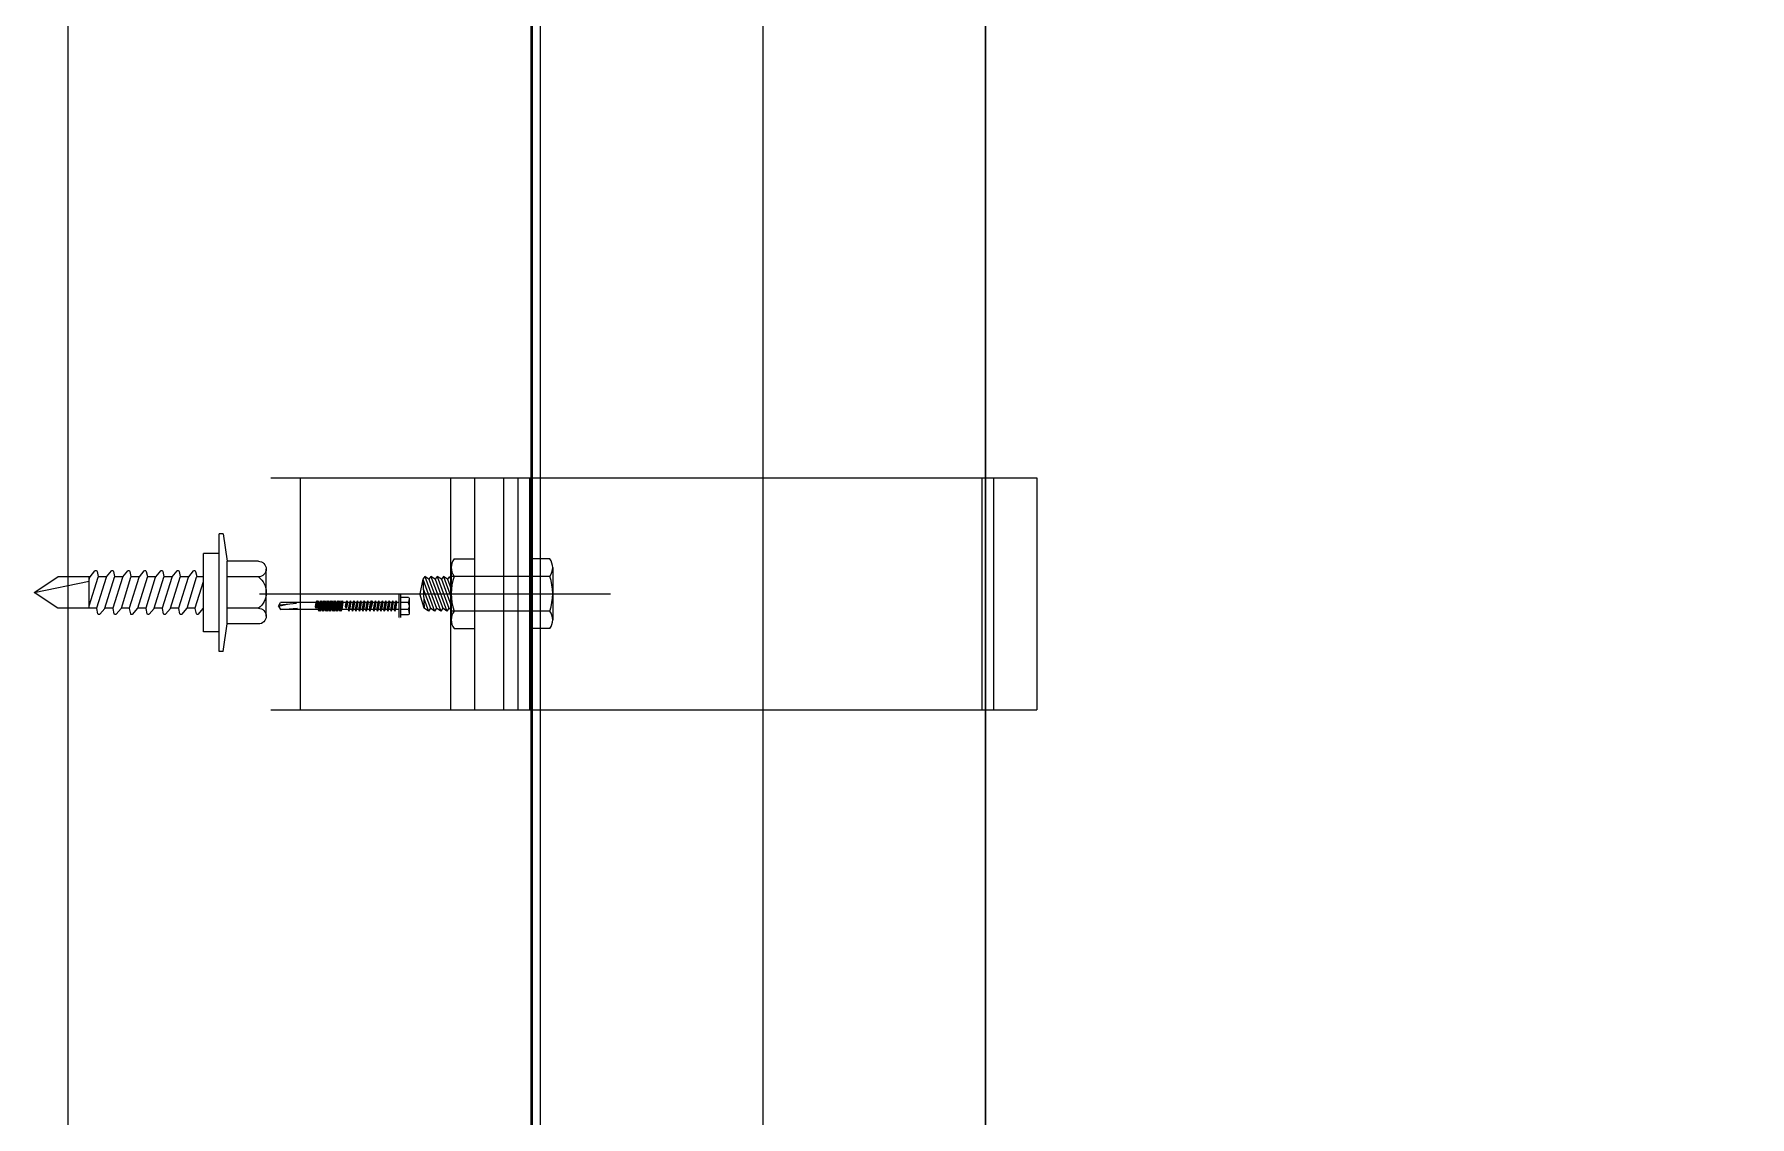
# Model space of a CAD drawing. Header units: metres. Extents: x 1610 to 5629, y 732 to 3974.
# Drawn here: x 1659.3572 to 1659.5641, y 909.5288 to 909.6594 of the extents above; entities that cross this region are included whole.
import ezdxf

# ---------------------------------------------------------------- set-up
doc = ezdxf.new("R2010")
doc.units = ezdxf.units.M
doc.header["$MEASUREMENT"] = 0
doc.layers.get('0').update_dxf_attribs({"lineweight": 0})
doc.styles.get("Standard").update_dxf_attribs({"font": 'verdana.ttf', "height": 0.23})
doc.styles.add('STYLE2', font='romant.shx', dxfattribs={"width": 0.8, "height": 4})
doc.dimstyles.get("Standard").update_dxf_attribs({"dimscale": 0, "dimtxt": 0.18, "dimasz": 0.18, "dimexe": 0.18, "dimexo": 0.0625, "dimgap": 0.09, "dimtad": 1, "dimtoh": 1, "dimzin": 0, "dimdsep": 46, "dimtxsty": 'Standard', "dimblk": 'OBLIQUE', "dimcen": 0.09, "dimse1": 1, "dimse2": 1, "dimadec": 0, "dimazin": 0, "dimtfac": 1, "dimtofl": 0, "dimtmove": 0, "dimatfit": 3, "dimldrblk": 'OBLIQUE', "dimfxl": 0, "dimtolj": 1, "dimtzin": 0, "dimarcsym": 0})

# ---------------------------------------------------------------- blocks, each defined once
blk = doc.blocks.new('SRW-20')
for p, q in [((-2.705422169499799, 4.734488796530059), (-2.705422169499799, 2.029066627059365)), ((-2.029066627117571, 5.410844338883178), (2.029066627117571, 5.410844338854075)), ((-1.352711084735344, 4.734488796530059), (-1.352711084735344, 2.029066627059365)), ((1.352711084677139, 4.734488796500953), (1.352711084677139, 2.029066627059365)), ((2.705422169383381, 4.734488796530059), (2.705422169441589, 2.029066627030259)), ((-5.07266656772117, 1.690888855897356), (-2.705422169499799, 2.029066627059365)), ((-5.07266656772117, 1.690888855897356), (-5.07266656772117, 1.352711084735344)), ((-2.705422169441589, 2.029066627059365), (2.705422169499799, 2.029066627059365)), ((5.07266656766296, 1.690888855868251), (2.705422169441589, 2.029066627030259)), ((5.07266656766296, 1.690888855868251), (5.07266656766296, 1.352711084706242)), ((-5.07266656772117, 1.352711084735344), (5.07266656766296, 1.352711084677139)), ((-3.381777711823815, 1.352711084706242), (-3.381777711823815, 0)), ((-3.381777711823815, 0), (3.381777711823815, 0)), ((3.381777711823815, 1.352711084677139), (3.381777711823815, 0)), ((-1.868816154747037, -0.4361120414687323), (-1.368265371740561, -0.0186322928057052)), ((-1.868816154747037, -1.85252799550653), (-1.368265371740561, -1.435048246843503)), ((-1.824975299445213, -0.6132498307561037), (-1.378628323058364, -0.7083456031105017)), ((-1.352711084793553, -2.91038e-11), (-1.352711084793553, -0.0079450140765402)), ((-1.352711084793553, -0.7104601264582016), (-1.352711084735344, -1.42436096811434)), ((-1.333367849205385, -1.416069386119489), (1.327403977658832, -0.5899166617600713)), ((-1.327403977658832, -0.7060096649511252), (0.9464257521030957, -2.91038e-11)), ((-1.32740397771704, -2.122425618988926), (1.333367849147176, -1.296272894658613)), ((1.352711084735344, -2.91038e-11), (1.352711084677139, -0.585466200282099)), ((1.352711084735344, -1.287981312634655), (1.352711084735344, -2.001882154319901)), ((1.368265371682352, -1.277294033963698), (1.868816154688829, -0.8598142852715682)), ((1.824975299387005, -0.6826764959841967), (1.378628323058364, -0.5875807236297989)), ((-1.868816154747037, -3.268943949544336), (-1.368265371740561, -2.851464200881308)), ((-1.824975299445213, -2.029665784793905), (-1.378628323058364, -2.124761557148302)), ((-1.352711084735344, -2.126876080495998), (-1.352711084735344, -2.840776922152143)), ((-1.333367849205385, -2.83248534015729), (1.327403977658832, -2.006332615797874)), ((-1.32740397771704, -3.538841573026726), (1.333367849147176, -2.712688848696414)), ((1.352711084735344, -2.70439726670156), (1.352711084677139, -3.418298108357701)), ((1.368265371682352, -2.693709988001498), (1.868816154688829, -2.27623023930937)), ((1.824975299387005, -2.099092450021998), (1.378628323058364, -2.0039966776676)), ((-1.868816154747037, -4.68535990361124), (-1.368265371740561, -4.267880154919112)), ((-1.824975299445213, -3.446081738831707), (-1.378628323058364, -3.541177511186106)), ((-1.352711084735344, -3.543292034533807), (-1.352711084735344, -4.25719287621905)), ((-1.333367849205385, -4.248901294195093), (1.327403977658832, -3.422748569864778)), ((-1.327403977658832, -4.955257527064532), (1.333367849147176, -4.129104802734219)), ((1.352711084677139, -4.120813220739364), (1.352711084677139, -4.834714062424609)), ((1.368265371682352, -4.110125942039302), (1.868816154688829, -3.692646193347171)), ((1.824975299387005, -3.515508404088901), (1.378628323058364, -3.420412631705402)), ((-1.868816154747037, -6.101775857649045), (-1.368265371740561, -5.684296108956912)), ((-1.824975299445213, -4.862497692898613), (-1.378628323058364, -4.957593465223908)), ((-1.352711084735344, -4.959707988571608), (-1.352711084735344, -5.673608830256853)), ((-1.333367849205385, -5.665317248232896), (1.327403977600625, -4.839164523902582)), ((-1.32740397771704, -6.371673481102334), (1.333367849147176, -5.545520756772019)), ((1.352711084677139, -5.537229174777166), (1.352711084677139, -6.251130016462411)), ((1.368265371682352, -5.526541896077106), (1.86881615463062, -5.109062147384972)), ((1.824975299387005, -4.931924358126707), (1.378628323058364, -4.836828585743205)), ((-1.868816154747037, -7.518191811715951), (-1.368265371740561, -7.100712063023821)), ((-1.824975299387005, -6.278913646936416), (-1.378628323116573, -6.37400941926171)), ((-1.352711084735344, -6.376123942609406), (-1.352711084735344, -7.090024784323759)), ((-1.333367849205385, -7.081733202328903), (1.327403977600625, -6.255580477969486)), ((-1.32740397771704, -7.788089435169238), (1.333367849147176, -6.961936710838926)), ((1.352711084677139, -6.953645128844073), (1.352711084677139, -7.667545970529318)), ((1.368265371682352, -6.942957850144012), (1.868816154688829, -6.525478101451881)), ((1.824975299328798, -6.34834031216451), (1.378628323000155, -6.253244539810112)), ((-1.868816154747037, -8.934607765753752), (-1.368265371740561, -8.517128017061623)), ((-1.824975299445213, -7.695329600974218), (-1.378628323116573, -7.790425373328617)), ((-1.352711084735344, -7.792539896676315), (-1.352711084735344, -8.506440738361562)), ((-1.333367849205385, -8.498149156366708), (1.327403977658832, -7.671996432036394)), ((-1.32740397771704, -9.204505389236147), (1.333367849147176, -8.378352664905831)), ((1.352711084677139, -8.370061082881875), (1.352711084677139, -9.083961924567118)), ((1.368265371682352, -8.359373804181812), (1.86881615463062, -7.941894055489684)), ((1.824975299328798, -7.764756266231414), (1.378628323058364, -7.669660493877018)), ((-1.824975299445213, -9.11174555501202), (-1.378628323116573, -9.206841327395523)), ((-1.352711084735344, -9.20895585071412), (-1.352711084735344, -9.854666864703177)), ((-1.352711084735344, -9.854666864703177), (1.352711084677139, -9.854666864674073)), ((-1.352711084735344, -9.854666864703177), (-1.352711084793553, -12.56008903411566)), ((-1.140454892622073, -9.854666864703177), (1.327403977600625, -9.088412386074193)), ((-2.91038e-11, -14.58915566120413), (0.9725863542698788, -9.854666864644967)), ((1.14045489244745, -9.854666864674073), (1.333367849147176, -9.794768618943637)), ((1.352711084677139, -9.78647703694878), (1.352711084677139, -9.854666864674073)), ((1.352711084677139, -9.854666864674073), (1.352711084677139, -12.56008903411566)), ((1.368265371624147, -9.77578975824872), (1.868816154688829, -9.358310009556588)), ((1.824975299328798, -9.18117222029832), (1.378628323058364, -9.08607644791482)), ((-1.352711084793553, -12.56008903411566), (-2.91038e-11, -14.58915566120413)), ((-2.91038e-11, -14.58915566120413), (1.352711084677139, -12.56008903411566))]:
    blk.add_line(p, q)
for centre, radius, start, end in [((-2.029066627117571, 4.734488796530059), 0.6763555423608923, 0, 180), ((-8.73115e-11, 3.719955483131343), 1.690888855772311, 36.86989764117497, 143.1301023564905), ((2.029066627117571, 4.734488796530059), 0.6763555423608923, 0, 180), ((-1.303284010122297, -0.0965437879785895), 0.1014533313541339, 107.2492362302467, 129.829483170481), ((-1.803834793128769, -0.5140235366707202), 0.1014533313541339, 129.829483170481, 257.9727626916973), ((-1.357487816741922, -0.6091193090251183), 0.1014533313541339, 257.9727626882618, 287.2492362302467), ((-1.303284010122297, -1.51295974201639), 0.1014533313541339, 107.2492362302467, 129.829483170481), ((1.357487816741922, -0.6868070176860785), 0.1014533313541339, 77.97276268826182, 107.2492362302467), ((1.303284010122297, -1.199382538732606), 0.1014533313541339, 287.2492362302467, 309.8294831710151), ((1.303284010064089, -1.199382538761708), 0.1014533313541339, 287.2492362302467, 309.8294831710151), ((1.803834793070564, -0.7819027900695801), 0.1014533313541339, 309.8294831704811, 77.97276268826182), ((-1.803834793128769, -1.93043949070852), 0.1014533313541339, 129.829483170481, 257.9727626916973), ((-1.357487816741922, -2.025535263062919), 0.1014533313541339, 257.9727626882618, 287.2492362302467), ((-1.303284010122297, -2.929375696054194), 0.1014533313541339, 107.2492362302467, 129.829483170481), ((1.357487816741922, -2.103222971723879), 0.1014533313541339, 77.97276268826182, 107.2492362302467), ((1.303284010064089, -2.615798492799513), 0.1014533313541339, 287.2492362302467, 309.8294831710151), ((1.303284010122297, -2.615798492770409), 0.1014533313541339, 287.2492362302467, 309.8294831710151), ((1.803834793070564, -2.198318744107377), 0.1014533313541339, 309.8294831704811, 77.97276268826182), ((-1.803834793128769, -3.346855444746323), 0.1014533313541339, 129.829483170481, 257.9727626916973), ((-1.357487816741922, -3.441951217129826), 0.1014533313541339, 257.9727626882618, 287.2492362302467), ((-1.303284010122297, -4.345791650091996), 0.1014533313541339, 107.2492362302467, 129.829483170481), ((1.357487816741922, -3.519638925761681), 0.1014533313541339, 77.97276268826182, 107.2492362302467), ((1.357487816741922, -3.519638925761681), 0.1014533313541339, 77.97276268826182, 107.2492362302467), ((1.303284010122297, -4.032214446808212), 0.1014533313541339, 287.2492362302467, 309.8294831710151), ((1.803834793070564, -3.614734698145185), 0.1014533313541339, 309.8294831704811, 77.97276268826182), ((-1.803834793128769, -4.76327139881323), 0.1014533313541339, 129.829483170481, 257.9727626916973), ((-1.357487816741922, -4.858367171167627), 0.1014533313541339, 257.9727626882618, 287.2492362302467), ((-1.303284010122297, -5.762207604129799), 0.1014533313541339, 107.2492362302467, 129.829483170481), ((1.357487816741922, -4.936054879828589), 0.1014533313541339, 77.97276268826182, 107.2492362302467), ((1.303284010064089, -5.448630400846012), 0.1014533313541339, 287.2492362302467, 309.8294831710151), ((1.803834793070564, -5.031150652153883), 0.1014533313541339, 309.8294831704811, 77.97276268989278), ((-1.803834793070564, -6.179687352821928), 0.1014533313541339, 129.829483170481, 257.9727626916973), ((-1.35748781680013, -6.274783125176327), 0.1014533313541339, 257.9727626898928, 287.2492362302467), ((-1.303284010122297, -7.178623558225808), 0.1014533313541339, 107.2492362302467, 129.829483170481), ((1.357487816683714, -6.352470833866391), 0.1014533313541339, 77.97276268826182, 107.2492362302467), ((1.303284010122297, -6.865046354912919), 0.1014533313541339, 287.2492362302467, 309.8294831704811), ((1.803834793012356, -6.447566606249893), 0.1014533313541339, 309.8294831704811, 77.97276269006647), ((-1.803834793128769, -7.596103306888836), 0.1014533313541339, 129.829483170481, 257.9727626916973), ((-1.35748781680013, -7.691199079272338), 0.1014533313541339, 257.9727626898928, 287.2492362302467), ((-1.303284010122297, -8.595039512263611), 0.1014533313541339, 107.2492362302467, 129.829483170481), ((1.357487816741922, -7.768886787933292), 0.1014533313541339, 77.97276268826182, 107.2492362302467), ((1.303284010064089, -8.281462308950722), 0.1014533313541339, 287.2492362302467, 309.8294831710151), ((1.803834793012356, -7.863982560316797), 0.1014533313541339, 309.8294831704811, 77.97276269006647), ((-1.803834793128769, -9.012519260926636), 0.1014533313541339, 129.829483170481, 257.9727626882618), ((-1.35748781680013, -9.10761503331014), 0.1014533313541339, 257.9727626882618, 287.2492362302467), ((1.357487816683714, -9.1853027419711), 0.1014533313541339, 77.97276268826182, 107.2492362302467), ((1.303284010064089, -9.697878263017627), 0.1014533313541339, 287.2492362302467, 309.8294831704811), ((1.803834793012356, -9.2803985143546), 0.1014533313541339, 309.8294831704811, 77.97276268989278)]:
    blk.add_arc(centre, radius, start, end)
blk = doc.blocks.new('_Oblique')
at = {"color": 0, "linetype": 'ByBlock', "lineweight": -2}
blk.add_line((-0.5, -0.5), (0.5, 0.5), dxfattribs=at)

msp = doc.modelspace()

# ---------------------------------------------------------------- linework, layer by layer
at = {"color": 7}
for p, q in [((1659.361288410794, 907.4443858497287, -23.91686604215113), (1659.361265958052, 909.8355492259697, -55.54783483703315)), ((1659.471890161087, 906.5150884610936), (1659.471890161087, 909.8196899604968)), ((1659.417060267747, 909.7070736852693, 13.7092257086856), (1659.417060267975, 907.4443858497287, 0.0016978310132174)), ((1659.417257424766, 907.4443858497287, -22.50555447420834), (1659.417243705364, 909.7070736852693, -50.78495579762772)), ((1659.418179245338, 909.7070736852693, 13.70644830652966), (1659.418179245567, 907.4443858497287, -1.77965931414e-05)), ((1659.445034703197, 909.7070736852693, 13.70647205992102), (1659.445034703197, 907.4443858497287, -8.8983494777e-06)), ((1659.47189016086, 909.7070736852693, 13.70649581359481), (1659.471890161087, 907.4443858497287)), ((1659.385704883859, 909.605898338502), (1659.47809132539, 909.605898338502, 2.159289270440468)), ((1659.389251134983, 909.605898338502), (1659.389251134983, 909.5779239041929)), ((1659.407394254542, 909.5779239041929), (1659.407394254542, 909.605898338502)), ((1659.410253320125, 909.605898338502, 2.159289270440468), (1659.410253320125, 909.5779239041929, 2.159289270440468)), ((1659.413750124314, 909.605898338502, 2.159289270440468), (1659.413750124314, 909.5779239041929, 2.159289270440468)), ((1659.415498526931, 909.605898338502, 2.159289270440468), (1659.415498526931, 909.5779239041929, 2.159289270440468)), ((1659.416897248399, 909.605898338502, 2.159289270440468), (1659.416897248399, 909.5779239041929, 2.159289270440468)), ((1659.471447398676, 909.605898338502, 2.159289270440468), (1659.471447398676, 909.5779239041929, 2.159289270440468)), ((1659.472846120148, 909.605898338502, 2.159289270440468), (1659.472846120148, 909.5779239041929, 2.159289270440468)), ((1659.47809132539, 909.605898338502, 2.159289270440468), (1659.47809132539, 909.5779239041929, 2.159289270440468)), ((1659.407455876669, 909.5950582458224, 2.159289270440468), (1659.407455876669, 909.5887639979139, 2.159289270440468)), ((1659.407805558337, 909.5961072871847, 2.159289270440468), (1659.410253320125, 909.5961072871847, 2.159289270440468)), ((1659.419345011751, 909.5961072871847, 2.159289270440468), (1659.416897248399, 909.5961072871847, 2.159289270440468)), ((1659.419694691857, 909.5950582458224, 2.159289270440468), (1659.419694691857, 909.5887639979139, 2.159289270440468)), ((1659.404025679104, 909.5936595230517, 2.159289270440468), (1659.403663767532, 909.5919111217377, 2.159289270440468)), ((1659.404269140741, 909.5940092044614, 2.159289270440468), (1659.404025679104, 909.5936595230517, 2.159289270440468)), ((1659.404025679104, 909.5936595230517, 2.159289270440468), (1659.404201023026, 909.5901627196428, 2.159289270440468)), ((1659.404025679104, 909.5936595230517, 2.159289270440468), (1659.4054489672, 909.589813039276, 2.159289270440468)), ((1659.404269140741, 909.5940092044614, 2.159289270440468), (1659.405692428836, 909.5901627196428, 2.159289270440468)), ((1659.404771382791, 909.5936595230517, 2.159289270440468), (1659.404269140741, 909.5940092044614, 2.159289270440468)), ((1659.405014842864, 909.5940092044614, 2.159289270440468), (1659.404771382791, 909.5936595230517, 2.159289270440468)), ((1659.404771382791, 909.5936595230517, 2.159289270440468), (1659.406194669322, 909.589813039276, 2.159289270440468)), ((1659.405014842864, 909.5940092044614, 2.159289270440468), (1659.406438130959, 909.5901627196428, 2.159289270440468)), ((1659.405517084914, 909.5936595230517, 2.159289270440468), (1659.405014842864, 909.5940092044614, 2.159289270440468)), ((1659.405760545507, 909.5940092044614, 2.159289270440468), (1659.405517084914, 909.5936595230517, 2.159289270440468)), ((1659.405517084914, 909.5936595230517, 2.159289270440468), (1659.406940373008, 909.589813039276, 2.159289270440468)), ((1659.405760545507, 909.5940092044614, 2.159289270440468), (1659.407183833081, 909.5901627196428, 2.159289270440468)), ((1659.406262787036, 909.5936595230517, 2.159289270440468), (1659.405760545507, 909.5940092044614, 2.159289270440468)), ((1659.406506248673, 909.5940092044614, 2.159289270440468), (1659.406262787036, 909.5936595230517, 2.159289270440468)), ((1659.406262787036, 909.5936595230517, 2.159289270440468), (1659.407455876669, 909.5904351561104, 2.159289270440468)), ((1659.407008490722, 909.5936595230517, 2.159289270440468), (1659.406506248673, 909.5940092044614, 2.159289270440468)), ((1659.406506248673, 909.5940092044614, 2.159289270440468), (1659.407455876669, 909.5914427994223, 2.159289270440468)), ((1659.407251951838, 909.5940092044614, 2.159289270440468), (1659.407008490722, 909.5936595230517, 2.159289270440468)), ((1659.407008490722, 909.5936595230517, 2.159289270440468), (1659.407455876669, 909.592450444036, 2.159289270440468)), ((1659.407251951838, 909.5940092044614, 2.159289270440468), (1659.407455876669, 909.5934580878688, 2.159289270440468)), ((1659.419345011751, 909.5940092044614, 2.159289270440468), (1659.407455876669, 909.5940092044614, 2.159289270440468)), ((1659.384312343259, 909.5919111217377, 2.159289270440468), (1659.426663943081, 909.5919111217377, 2.159289270440468)), ((1659.386638197327, 909.5904162229747), (1659.386879623684, 909.5908343847588)), ((1659.386638197327, 909.5904162229747), (1659.38771112324, 909.5906610169724)), ((1659.386731572597, 909.5905746646077), (1659.388782504718, 909.5907540981044)), ((1659.390757538071, 909.5908343847588), (1659.386879623684, 909.5908343847588)), ((1659.391173796666, 909.5908343847588), (1659.390757538071, 909.5908343847588)), ((1659.391327953587, 909.5908343847588), (1659.390911696554, 909.5908343847588)), ((1659.391173796666, 909.5908343847588), (1659.390929304362, 909.5908343847588)), ((1659.391327953587, 909.5908343847588), (1659.391083461284, 909.5908343847588)), ((1659.391089799512, 909.5903756945801), (1659.391173796666, 909.5908343847588)), ((1659.391139756046, 909.5901665476429), (1659.391297508312, 909.5910435314363)), ((1659.391173796666, 909.5908343847588), (1659.391297508312, 909.5910435314363)), ((1659.391243957475, 909.5903756945801), (1659.391327953587, 909.5908343847588)), ((1659.391263469254, 909.5903756945801), (1659.391347465366, 909.5908343847588)), ((1659.391293912967, 909.5901665476429), (1659.391451666794, 909.5910435314363)), ((1659.391347465366, 909.5908343847588), (1659.391297508312, 909.5910435314363)), ((1659.391327953587, 909.5908343847588), (1659.391451666794, 909.5910435314363)), ((1659.391591957148, 909.5908343847588), (1659.391347465366, 909.5908343847588)), ((1659.391417627218, 909.5903756945801), (1659.39150162333, 909.5908343847588)), ((1659.391444491737, 909.5899980611888), (1659.391591957148, 909.5908343847588)), ((1659.39150162333, 909.5908343847588), (1659.391451666794, 909.5910435314363)), ((1659.39149444723, 909.5897889129487), (1659.391715670356, 909.5910435314363)), ((1659.391746115111, 909.5908343847588), (1659.39150162333, 909.5908343847588)), ((1659.391591957148, 909.5908343847588), (1659.391715670356, 909.5910435314363)), ((1659.391598648658, 909.5899980611888), (1659.391746115111, 909.5908343847588)), ((1659.391618160437, 909.5899980611888), (1659.391765626891, 909.5908343847588)), ((1659.391648605714, 909.5897889129487), (1659.391869828319, 909.5910435314363)), ((1659.391765626891, 909.5908343847588), (1659.391715670356, 909.5910435314363)), ((1659.391746115111, 909.5908343847588), (1659.391869828319, 909.5910435314363)), ((1659.392010119193, 909.5908343847588), (1659.391765626891, 909.5908343847588)), ((1659.391772318399, 909.5899980611888), (1659.391919784333, 909.5908343847588)), ((1659.391862653783, 909.5899980611888), (1659.392010119193, 909.5908343847588)), ((1659.391919784333, 909.5908343847588), (1659.391869828319, 909.5910435314363)), ((1659.391912608753, 909.5897889129487), (1659.392133832402, 909.5910435314363)), ((1659.392164276114, 909.5908343847588), (1659.391919784333, 909.5908343847588)), ((1659.392010119193, 909.5908343847588), (1659.392133832402, 909.5910435314363)), ((1659.392016810703, 909.5899980611888), (1659.392164276114, 909.5908343847588)), ((1659.392036321962, 909.5899980611888), (1659.392183788937, 909.5908343847588)), ((1659.392066766196, 909.5897889129487), (1659.392287990365, 909.5910435314363)), ((1659.392183788937, 909.5908343847588), (1659.392133832402, 909.5910435314363)), ((1659.392164276114, 909.5908343847588), (1659.392287990365, 909.5910435314363)), ((1659.392428281239, 909.5908343847588), (1659.392183788937, 909.5908343847588)), ((1659.392190480445, 909.5899980611888), (1659.392337946898, 909.5908343847588)), ((1659.392280814264, 909.5899980611888), (1659.392428281239, 909.5908343847588)), ((1659.392337946898, 909.5908343847588), (1659.392287990365, 909.5910435314363)), ((1659.392330770799, 909.5897889129487), (1659.392551992885, 909.5910435314363)), ((1659.392582438159, 909.5908343847588), (1659.392337946898, 909.5908343847588)), ((1659.392428281239, 909.5908343847588), (1659.392551992885, 909.5910435314363)), ((1659.392434972227, 909.5899980611888), (1659.392582438159, 909.5908343847588)), ((1659.392454484009, 909.5899980611888), (1659.392601950981, 909.5908343847588)), ((1659.392484928239, 909.5897889129487), (1659.392706151889, 909.5910435314363)), ((1659.392601950981, 909.5908343847588), (1659.392551992885, 909.5910435314363)), ((1659.392582438159, 909.5908343847588), (1659.392706151889, 909.5910435314363)), ((1659.392846442763, 909.5908343847588), (1659.392601950981, 909.5908343847588)), ((1659.392608640927, 909.5899980611888), (1659.392756107901, 909.5908343847588)), ((1659.392698975789, 909.5899980611888), (1659.392846442763, 909.5908343847588)), ((1659.392756107901, 909.5908343847588), (1659.392706151889, 909.5910435314363)), ((1659.392748931801, 909.5897889129487), (1659.392970154408, 909.5910435314363)), ((1659.393000599684, 909.5908343847588), (1659.392756107901, 909.5908343847588)), ((1659.392846442763, 909.5908343847588), (1659.392970154408, 909.5910435314363)), ((1659.392853134274, 909.5899980611888), (1659.393000599684, 909.5908343847588)), ((1659.392872645011, 909.5899980611888), (1659.393020111463, 909.5908343847588)), ((1659.392903090286, 909.5897889129487), (1659.393124312891, 909.5910435314363)), ((1659.393020111463, 909.5908343847588), (1659.392970154408, 909.5910435314363)), ((1659.393000599684, 909.5908343847588), (1659.393124312891, 909.5910435314363)), ((1659.393264603767, 909.5908343847588), (1659.393020111463, 909.5908343847588)), ((1659.393026802972, 909.5899980611888), (1659.393174269425, 909.5908343847588)), ((1659.393117136792, 909.5899980611888), (1659.393264603767, 909.5908343847588)), ((1659.393174269425, 909.5908343847588), (1659.393124312891, 909.5910435314363)), ((1659.393167093325, 909.5897889129487), (1659.393388316454, 909.5910435314363)), ((1659.393418761729, 909.5908343847588), (1659.393174269425, 909.5908343847588)), ((1659.393264603767, 909.5908343847588), (1659.393388316454, 909.5910435314363)), ((1659.393271295277, 909.5899980611888), (1659.393418761729, 909.5908343847588)), ((1659.393290806535, 909.5899980611888), (1659.393438272987, 909.5908343847588)), ((1659.39332125181, 909.5897889129487), (1659.393542474938, 909.5910435314363)), ((1659.393438272987, 909.5908343847588), (1659.393388316454, 909.5910435314363)), ((1659.393418761729, 909.5908343847588), (1659.393542474938, 909.5910435314363)), ((1659.39368276529, 909.5908343847588), (1659.393438272987, 909.5908343847588)), ((1659.393444964497, 909.5899980611888), (1659.393592430429, 909.5908343847588)), ((1659.393535298837, 909.5899980611888), (1659.39368276529, 909.5908343847588)), ((1659.393592430429, 909.5908343847588), (1659.393542474938, 909.5910435314363)), ((1659.393585255371, 909.5897889129487), (1659.393806478499, 909.5910435314363)), ((1659.393836923774, 909.5908343847588), (1659.393592430429, 909.5908343847588)), ((1659.39368276529, 909.5908343847588), (1659.393806478499, 909.5910435314363)), ((1659.393689456802, 909.5899980611888), (1659.393836923774, 909.5908343847588)), ((1659.39370896858, 909.5899980611888), (1659.393856433991, 909.5908343847588)), ((1659.393739412291, 909.5897889129487), (1659.393960636462, 909.5910435314363)), ((1659.393856433991, 909.5908343847588), (1659.393806478499, 909.5910435314363)), ((1659.393836923774, 909.5908343847588), (1659.393960636462, 909.5910435314363)), ((1659.394100927334, 909.5908343847588), (1659.393856433991, 909.5908343847588)), ((1659.393863126543, 909.5899980611888), (1659.394010593517, 909.5908343847588)), ((1659.393953460361, 909.5899980611888), (1659.394100927334, 909.5908343847588)), ((1659.394010593517, 909.5908343847588), (1659.393960636462, 909.5910435314363)), ((1659.394003416375, 909.5897889129487), (1659.394224640022, 909.5910435314363)), ((1659.394255084256, 909.5908343847588), (1659.394010593517, 909.5908343847588)), ((1659.394100927334, 909.5908343847588), (1659.394224640022, 909.5910435314363)), ((1659.394107618845, 909.5899980611888), (1659.394255084256, 909.5908343847588)), ((1659.394127130105, 909.5899980611888), (1659.394274596035, 909.5908343847588)), ((1659.394157574337, 909.5897889129487), (1659.394378798507, 909.5910435314363)), ((1659.394274596035, 909.5908343847588), (1659.394224640022, 909.5910435314363)), ((1659.394255084256, 909.5908343847588), (1659.394378798507, 909.5910435314363)), ((1659.40115800658, 909.5908343813718), (1659.394274596035, 909.5908343847588)), ((1659.394281287546, 909.5899980611888), (1659.394428753998, 909.5908343847588)), ((1659.394428753998, 909.5908343847588), (1659.394378798507, 909.5910435314363)), ((1659.394799708645, 909.5908343847588), (1659.39438345109, 909.5908343847588)), ((1659.394799708645, 909.5908343847588), (1659.394555216342, 909.5908343847588)), ((1659.394715712534, 909.5903756945801), (1659.394799708645, 909.5908343847588)), ((1659.394765668027, 909.5901665476429), (1659.394923421333, 909.5910435314363)), ((1659.394799708645, 909.5908343847588), (1659.394923421333, 909.5910435314363)), ((1659.394889381235, 909.5903756945801), (1659.394973378387, 909.5908343847588)), ((1659.394973378387, 909.5908343847588), (1659.394923421333, 909.5910435314363)), ((1659.395217870169, 909.5908343847588), (1659.394973378387, 909.5908343847588)), ((1659.395070403716, 909.5899980611888), (1659.395217870169, 909.5908343847588)), ((1659.395120359209, 909.5897889129487), (1659.395341582335, 909.5910435314363)), ((1659.395217870169, 909.5908343847588), (1659.395341582335, 909.5910435314363)), ((1659.395244072417, 909.5899980611888), (1659.395391540433, 909.5908343847588)), ((1659.395391540433, 909.5908343847588), (1659.395341582335, 909.5910435314363)), ((1659.395636031173, 909.5908343847588), (1659.395391540433, 909.5908343847588)), ((1659.395488565762, 909.5899980611888), (1659.395636031173, 909.5908343847588)), ((1659.395538521255, 909.5897889129487), (1659.395759744381, 909.5910435314363)), ((1659.395636031173, 909.5908343847588), (1659.395759744381, 909.5910435314363)), ((1659.395662233941, 909.5899980611888), (1659.395809700916, 909.5908343847588)), ((1659.395809700916, 909.5908343847588), (1659.395759744381, 909.5910435314363)), ((1659.396054193219, 909.5908343847588), (1659.395809700916, 909.5908343847588)), ((1659.395906727287, 909.5899980611888), (1659.396054193219, 909.5908343847588)), ((1659.395956682778, 909.5897889129487), (1659.396177905907, 909.5910435314363)), ((1659.396054193219, 909.5908343847588), (1659.396177905907, 909.5910435314363)), ((1659.396080395987, 909.5899980611888), (1659.396227862962, 909.5908343847588)), ((1659.396227862962, 909.5908343847588), (1659.396177905907, 909.5910435314363)), ((1659.396472354744, 909.5908343847588), (1659.396227862962, 909.5908343847588)), ((1659.396324887768, 909.5899980611888), (1659.396472354744, 909.5908343847588)), ((1659.396374844823, 909.5897889129487), (1659.396596067951, 909.5910435314363)), ((1659.396472354744, 909.5908343847588), (1659.396596067951, 909.5910435314363)), ((1659.396498558032, 909.5899980611888), (1659.396646023443, 909.5908343847588)), ((1659.396646023443, 909.5908343847588), (1659.396596067951, 909.5910435314363)), ((1659.396890516787, 909.5908343847588), (1659.396646023443, 909.5908343847588)), ((1659.396743049812, 909.5899980611888), (1659.396890516787, 909.5908343847588)), ((1659.396793005306, 909.5897889129487), (1659.397014228433, 909.5910435314363)), ((1659.396890516787, 909.5908343847588), (1659.397014228433, 909.5910435314363)), ((1659.396916719555, 909.5899980611888), (1659.397064184967, 909.5908343847588)), ((1659.397064184967, 909.5908343847588), (1659.397014228433, 909.5910435314363)), ((1659.397308677792, 909.5908343847588), (1659.397064184967, 909.5908343847588)), ((1659.397161210816, 909.5899980611888), (1659.397308677792, 909.5908343847588)), ((1659.397211167351, 909.5897889129487), (1659.39743239048, 909.5910435314363)), ((1659.397308677792, 909.5908343847588), (1659.39743239048, 909.5910435314363)), ((1659.397334880559, 909.5899980611888), (1659.397482347013, 909.5908343847588)), ((1659.397808379129, 909.5908343847588), (1659.397392122096, 909.5908343847588)), ((1659.397482347013, 909.5908343847588), (1659.39743239048, 909.5910435314363)), ((1659.397726839315, 909.5908343847588), (1659.397482347013, 909.5908343847588)), ((1659.397808379129, 909.5908343847588), (1659.397563886826, 909.5908343847588)), ((1659.397579372341, 909.5899980611888), (1659.397726839315, 909.5908343847588)), ((1659.397629329395, 909.5897889129487), (1659.397850552003, 909.5910435314363)), ((1659.397724383017, 909.5903756945801), (1659.397808379129, 909.5908343847588)), ((1659.397726839315, 909.5908343847588), (1659.397850552003, 909.5910435314363)), ((1659.397753042085, 909.5899980611888), (1659.397900509057, 909.5908343847588)), ((1659.39777433851, 909.5901665476429), (1659.397932091816, 909.5910435314363)), ((1659.397808379129, 909.5908343847588), (1659.397932091816, 909.5910435314363)), ((1659.397900509057, 909.5908343847588), (1659.397850552003, 909.5910435314363)), ((1659.397898051719, 909.5903756945801), (1659.397982048872, 909.5908343847588)), ((1659.397982048872, 909.5908343847588), (1659.397932091816, 909.5910435314363)), ((1659.398226541177, 909.5908343847588), (1659.397982048872, 909.5908343847588)), ((1659.398079074201, 909.5899980611888), (1659.398226541177, 909.5908343847588)), ((1659.398129030735, 909.5897889129487), (1659.398350253861, 909.5910435314363)), ((1659.398226541177, 909.5908343847588), (1659.398350253861, 909.5910435314363)), ((1659.398252742901, 909.5899980611888), (1659.398400209354, 909.5908343847588)), ((1659.398400209354, 909.5908343847588), (1659.398350253861, 909.5910435314363)), ((1659.398644701658, 909.5908343847588), (1659.398400209354, 909.5908343847588)), ((1659.398497236245, 909.5899980611888), (1659.398644701658, 909.5908343847588)), ((1659.39854719278, 909.5897889129487), (1659.398768415907, 909.5910435314363)), ((1659.398644701658, 909.5908343847588), (1659.398768415907, 909.5910435314363)), ((1659.398670904948, 909.5899980611888), (1659.398818371399, 909.5908343847588)), ((1659.398818371399, 909.5908343847588), (1659.398768415907, 909.5910435314363)), ((1659.399062863701, 909.5908343847588), (1659.398818371399, 909.5908343847588)), ((1659.39891539777, 909.5899980611888), (1659.399062863701, 909.5908343847588)), ((1659.398965353785, 909.5897889129487), (1659.39918657743, 909.5910435314363)), ((1659.399062863701, 909.5908343847588), (1659.39918657743, 909.5910435314363)), ((1659.399089066992, 909.5899980611888), (1659.399236533444, 909.5908343847588)), ((1659.399236533444, 909.5908343847588), (1659.39918657743, 909.5910435314363)), ((1659.399481025226, 909.5908343847588), (1659.399236533444, 909.5908343847588)), ((1659.399333558773, 909.5899980611888), (1659.399481025226, 909.5908343847588)), ((1659.399383515307, 909.5897889129487), (1659.399604738435, 909.5910435314363)), ((1659.399481025226, 909.5908343847588), (1659.399604738435, 909.5910435314363)), ((1659.399507228515, 909.5899980611888), (1659.39965469497, 909.5908343847588)), ((1659.39965469497, 909.5908343847588), (1659.399604738435, 909.5910435314363)), ((1659.399899187271, 909.5908343847588), (1659.39965469497, 909.5908343847588)), ((1659.399751720818, 909.5899980611888), (1659.399899187271, 909.5908343847588)), ((1659.399801677353, 909.5897889129487), (1659.40002290048, 909.5910435314363)), ((1659.399899187271, 909.5908343847588), (1659.40002290048, 909.5910435314363)), ((1659.399925389518, 909.5899980611888), (1659.400072855973, 909.5908343847588)), ((1659.400072855973, 909.5908343847588), (1659.40002290048, 909.5910435314363)), ((1659.400317347755, 909.5908343847588), (1659.400072855973, 909.5908343847588)), ((1659.400169882344, 909.5899980611888), (1659.400317347755, 909.5908343847588)), ((1659.400219838356, 909.5897889129487), (1659.400441060964, 909.5910435314363)), ((1659.400317347755, 909.5908343847588), (1659.400441060964, 909.5910435314363)), ((1659.400343551042, 909.5899980611888), (1659.400491018018, 909.5908343847588)), ((1659.400491018018, 909.5908343847588), (1659.400441060964, 909.5910435314363)), ((1659.400735509799, 909.5908343847588), (1659.400491018018, 909.5908343847588)), ((1659.400588043346, 909.5899980611888), (1659.400735509799, 909.5908343847588)), ((1659.400637999879, 909.5897889129487), (1659.400859223008, 909.5910435314363)), ((1659.400735509799, 909.5908343847588), (1659.400859223008, 909.5910435314363)), ((1659.400761713088, 909.5899980611888), (1659.400909178498, 909.5908343847588)), ((1659.400909178498, 909.5908343847588), (1659.400859223008, 909.5910435314363)), ((1659.40115800658, 909.5890526783064), (1659.40115800658, 909.591779760606)), ((1659.401266727721, 909.591880119445), (1659.401258365679, 909.591880119445)), ((1659.401367087342, 909.5890526783064), (1659.401367087342, 909.591779760606)), ((1659.40227460499, 909.5908340465887), (1659.401367087342, 909.5908340465887)), ((1659.402312132053, 909.5914616241797), (1659.401433993581, 909.5914616241797)), ((1659.402412491151, 909.5911438212325), (1659.402412491151, 909.5913612640384)), ((1659.402412491151, 909.5896886189834), (1659.402412491151, 909.5911438212325)), ((1659.402412491151, 909.589905317708), (1659.402412491151, 909.590927121206)), ((1659.404201023026, 909.5901627196428, 2.159289270440468), (1659.403663767532, 909.5919111217377, 2.159289270440468)), ((1659.404084127947, 909.5924939219137, 2.159289270440468), (1659.40494672515, 909.5901627196428, 2.159289270440468)), ((1659.404142575748, 909.5913283202588, 2.159289270440468), (1659.404703264033, 909.589813039276, 2.159289270440468)), ((1659.386638197327, 909.5904162229747), (1659.386879623684, 909.5899980611888)), ((1659.386879623684, 909.5899980611888), (1659.388930555285, 909.5901774946852)), ((1659.390757538071, 909.5899980611888), (1659.386879623684, 909.5899980611888)), ((1659.391444491737, 909.5899980611888), (1659.390757538071, 909.5899980611888)), ((1659.391026329692, 909.5899980611888), (1659.390781837389, 909.5899980611888)), ((1659.391598648658, 909.5899980611888), (1659.390911696554, 909.5899980611888)), ((1659.391180488176, 909.5899980611888), (1659.390935994831, 909.5899980611888)), ((1659.391139756046, 909.5901665476429), (1659.391089799512, 909.5903756945801)), ((1659.391139756046, 909.5901665476429), (1659.391263469254, 909.5903756945801)), ((1659.391444491737, 909.5899980611888), (1659.391199999436, 909.5899980611888)), ((1659.391293912967, 909.5901665476429), (1659.391243957475, 909.5903756945801)), ((1659.391293912967, 909.5901665476429), (1659.391417627218, 909.5903756945801)), ((1659.391598648658, 909.5899980611888), (1659.391354156876, 909.5899980611888)), ((1659.39149444723, 909.5897889129487), (1659.391444491737, 909.5899980611888)), ((1659.39149444723, 909.5897889129487), (1659.391618160437, 909.5899980611888)), ((1659.391648605714, 909.5897889129487), (1659.391598648658, 909.5899980611888)), ((1659.391862653783, 909.5899980611888), (1659.391618160437, 909.5899980611888)), ((1659.391648605714, 909.5897889129487), (1659.391772318399, 909.5899980611888)), ((1659.392016810703, 909.5899980611888), (1659.391772318399, 909.5899980611888)), ((1659.391912608753, 909.5897889129487), (1659.391862653783, 909.5899980611888)), ((1659.391912608753, 909.5897889129487), (1659.392036321962, 909.5899980611888)), ((1659.392066766196, 909.5897889129487), (1659.392016810703, 909.5899980611888)), ((1659.392280814264, 909.5899980611888), (1659.392036321962, 909.5899980611888)), ((1659.392066766196, 909.5897889129487), (1659.392190480445, 909.5899980611888)), ((1659.392434972227, 909.5899980611888), (1659.392190480445, 909.5899980611888)), ((1659.392330770799, 909.5897889129487), (1659.392280814264, 909.5899980611888)), ((1659.392330770799, 909.5897889129487), (1659.392454484009, 909.5899980611888)), ((1659.392484928239, 909.5897889129487), (1659.392434972227, 909.5899980611888)), ((1659.392698975789, 909.5899980611888), (1659.392454484009, 909.5899980611888)), ((1659.392484928239, 909.5897889129487), (1659.392608640927, 909.5899980611888)), ((1659.392853134274, 909.5899980611888), (1659.392608640927, 909.5899980611888)), ((1659.392748931801, 909.5897889129487), (1659.392698975789, 909.5899980611888)), ((1659.392748931801, 909.5897889129487), (1659.392872645011, 909.5899980611888)), ((1659.392903090286, 909.5897889129487), (1659.392853134274, 909.5899980611888)), ((1659.393117136792, 909.5899980611888), (1659.392872645011, 909.5899980611888)), ((1659.392903090286, 909.5897889129487), (1659.393026802972, 909.5899980611888)), ((1659.393271295277, 909.5899980611888), (1659.393026802972, 909.5899980611888)), ((1659.393167093325, 909.5897889129487), (1659.393117136792, 909.5899980611888)), ((1659.393167093325, 909.5897889129487), (1659.393290806535, 909.5899980611888)), ((1659.39332125181, 909.5897889129487), (1659.393271295277, 909.5899980611888)), ((1659.393535298837, 909.5899980611888), (1659.393290806535, 909.5899980611888)), ((1659.39332125181, 909.5897889129487), (1659.393444964497, 909.5899980611888)), ((1659.393689456802, 909.5899980611888), (1659.393444964497, 909.5899980611888)), ((1659.393585255371, 909.5897889129487), (1659.393535298837, 909.5899980611888)), ((1659.393585255371, 909.5897889129487), (1659.39370896858, 909.5899980611888)), ((1659.393739412291, 909.5897889129487), (1659.393689456802, 909.5899980611888)), ((1659.393953460361, 909.5899980611888), (1659.39370896858, 909.5899980611888)), ((1659.393739412291, 909.5897889129487), (1659.393863126543, 909.5899980611888)), ((1659.394107618845, 909.5899980611888), (1659.393863126543, 909.5899980611888)), ((1659.394003416375, 909.5897889129487), (1659.393953460361, 909.5899980611888)), ((1659.394003416375, 909.5897889129487), (1659.394127130105, 909.5899980611888)), ((1659.394157574337, 909.5897889129487), (1659.394107618845, 909.5899980611888)), ((1659.40115800658, 909.5899980575437), (1659.394127130105, 909.5899980611888)), ((1659.394157574337, 909.5897889129487), (1659.394281287546, 909.5899980611888)), ((1659.395070403716, 909.5899980611888), (1659.39438345109, 909.5899980611888)), ((1659.394652242194, 909.5899980611888), (1659.394407749368, 909.5899980611888)), ((1659.394765668027, 909.5901665476429), (1659.394715712534, 909.5903756945801)), ((1659.394765668027, 909.5901665476429), (1659.394889381235, 909.5903756945801)), ((1659.395070403716, 909.5899980611888), (1659.394825910373, 909.5899980611888)), ((1659.395120359209, 909.5897889129487), (1659.395070403716, 909.5899980611888)), ((1659.395120359209, 909.5897889129487), (1659.395244072417, 909.5899980611888)), ((1659.395488565762, 909.5899980611888), (1659.395244072417, 909.5899980611888)), ((1659.395538521255, 909.5897889129487), (1659.395488565762, 909.5899980611888)), ((1659.395538521255, 909.5897889129487), (1659.395662233941, 909.5899980611888)), ((1659.395906727287, 909.5899980611888), (1659.395662233941, 909.5899980611888)), ((1659.395956682778, 909.5897889129487), (1659.395906727287, 909.5899980611888)), ((1659.395956682778, 909.5897889129487), (1659.396080395987, 909.5899980611888)), ((1659.396324887768, 909.5899980611888), (1659.396080395987, 909.5899980611888)), ((1659.396374844823, 909.5897889129487), (1659.396324887768, 909.5899980611888)), ((1659.396374844823, 909.5897889129487), (1659.396498558032, 909.5899980611888)), ((1659.396743049812, 909.5899980611888), (1659.396498558032, 909.5899980611888)), ((1659.396793005306, 909.5897889129487), (1659.396743049812, 909.5899980611888)), ((1659.396793005306, 909.5897889129487), (1659.396916719555, 909.5899980611888)), ((1659.397161210816, 909.5899980611888), (1659.396916719555, 909.5899980611888)), ((1659.397211167351, 909.5897889129487), (1659.397161210816, 909.5899980611888)), ((1659.397211167351, 909.5897889129487), (1659.397334880559, 909.5899980611888)), ((1659.397579372341, 909.5899980611888), (1659.397334880559, 909.5899980611888)), ((1659.398079074201, 909.5899980611888), (1659.397392122096, 909.5899980611888)), ((1659.397660912155, 909.5899980611888), (1659.397416420375, 909.5899980611888)), ((1659.397629329395, 909.5897889129487), (1659.397579372341, 909.5899980611888)), ((1659.397629329395, 909.5897889129487), (1659.397753042085, 909.5899980611888)), ((1659.39777433851, 909.5901665476429), (1659.397724383017, 909.5903756945801)), ((1659.39777433851, 909.5901665476429), (1659.397898051719, 909.5903756945801)), ((1659.398079074201, 909.5899980611888), (1659.397834582419, 909.5899980611888)), ((1659.398129030735, 909.5897889129487), (1659.398079074201, 909.5899980611888)), ((1659.398129030735, 909.5897889129487), (1659.398252742901, 909.5899980611888)), ((1659.398497236245, 909.5899980611888), (1659.398252742901, 909.5899980611888)), ((1659.39854719278, 909.5897889129487), (1659.398497236245, 909.5899980611888)), ((1659.39854719278, 909.5897889129487), (1659.398670904948, 909.5899980611888)), ((1659.39891539777, 909.5899980611888), (1659.398670904948, 909.5899980611888)), ((1659.398965353785, 909.5897889129487), (1659.39891539777, 909.5899980611888)), ((1659.398965353785, 909.5897889129487), (1659.399089066992, 909.5899980611888)), ((1659.399333558773, 909.5899980611888), (1659.399089066992, 909.5899980611888)), ((1659.399383515307, 909.5897889129487), (1659.399333558773, 909.5899980611888)), ((1659.399383515307, 909.5897889129487), (1659.399507228515, 909.5899980611888)), ((1659.399751720818, 909.5899980611888), (1659.399507228515, 909.5899980611888)), ((1659.399801677353, 909.5897889129487), (1659.399751720818, 909.5899980611888)), ((1659.399801677353, 909.5897889129487), (1659.399925389518, 909.5899980611888)), ((1659.400169882344, 909.5899980611888), (1659.399925389518, 909.5899980611888)), ((1659.400219838356, 909.5897889129487), (1659.400169882344, 909.5899980611888)), ((1659.400219838356, 909.5897889129487), (1659.400343551042, 909.5899980611888)), ((1659.400588043346, 909.5899980611888), (1659.400343551042, 909.5899980611888)), ((1659.400637999879, 909.5897889129487), (1659.400588043346, 909.5899980611888)), ((1659.400637999879, 909.5897889129487), (1659.400761713088, 909.5899980611888)), ((1659.401266727721, 909.5889523194709), (1659.401258365679, 909.5889523194709)), ((1659.40227460499, 909.5899983933681), (1659.401367087342, 909.5899983933681)), ((1659.402312132053, 909.5893708157769), (1659.401433993581, 909.5893708157769)), ((1659.402412491151, 909.5894711748758), (1659.402412491151, 909.5896886189834)), ((1659.404703264033, 909.589813039276, 2.159289270440468), (1659.404201023026, 909.5901627196428, 2.159289270440468)), ((1659.40494672515, 909.5901627196428, 2.159289270440468), (1659.404703264033, 909.589813039276, 2.159289270440468)), ((1659.4054489672, 909.589813039276, 2.159289270440468), (1659.40494672515, 909.5901627196428, 2.159289270440468)), ((1659.405692428836, 909.5901627196428, 2.159289270440468), (1659.4054489672, 909.589813039276, 2.159289270440468)), ((1659.406194669322, 909.589813039276, 2.159289270440468), (1659.405692428836, 909.5901627196428, 2.159289270440468)), ((1659.406438130959, 909.5901627196428, 2.159289270440468), (1659.406194669322, 909.589813039276, 2.159289270440468)), ((1659.406940373008, 909.589813039276, 2.159289270440468), (1659.406438130959, 909.5901627196428, 2.159289270440468)), ((1659.407183833081, 909.5901627196428, 2.159289270440468), (1659.406940373008, 909.589813039276, 2.159289270440468)), ((1659.407455876669, 909.5899733114078, 2.159289270440468), (1659.407183833081, 909.5901627196428, 2.159289270440468)), ((1659.419345011751, 909.589813039276, 2.159289270440468), (1659.407455876669, 909.589813039276, 2.159289270440468)), ((1659.407805558337, 909.5877149555104, 2.159289270440468), (1659.410253320125, 909.5877149555104, 2.159289270440468)), ((1659.419345011751, 909.5877149555104, 2.159289270440468), (1659.416897248399, 909.5877149555104, 2.159289270440468)), ((1659.385704883859, 909.5779239041929), (1659.47809132539, 909.5779239041929, 2.159289270440468))]:
    msp.add_line(p, q, dxfattribs=at)
for centre, radius, start, end in [((1659.409204278762, 909.5950582458224, 2.159289270440468), 0.0017484021999464, 143.1301076794864, 216.8698923205135), ((1659.417946289762, 909.5950582458224, 2.159289270440468), 0.0017484021995751, 323.1301076794865, 36.86989232051355), ((1659.413924965931, 909.5919111217377, 2.159289270440468), 0.0064690881421461, 161.0753563105413, 198.924643689458), ((1659.413225605198, 909.5919111217377, 2.159289270440468), 0.0064690881418785, 341.0753563105414, 18.92464368945805), ((1659.409204278762, 909.5887639979139, 2.159289270440468), 0.0017484021999464, 143.1301076794864, 216.8698923205135), ((1659.417946289762, 909.5887639979139, 2.159289270440468), 0.0017484021995751, 323.1301076794865, 36.86989232051355)]:
    msp.add_arc(centre, radius, start, end, dxfattribs=at)
at = {"color": 7, "extrusion": (0, 0, -1)}
for centre, major_axis, ratio, start_param, end_param in [((1659.401367087342, 909.5912518738487), (-0.000706458851325, 0.000706458851325), 0.9999999989764932, 2.15037086501879, 2.787668559947431), ((1659.401367087342, 909.5904162193268), (-0.0007064588547263, 0.0007064588547263), 0.9999999985438297, 1.924720427067106, 2.787668559127203)]:
    msp.add_ellipse(centre, major_axis=major_axis, ratio=ratio, start_param=start_param, end_param=end_param, dxfattribs=at)
at = {"color": 7, "extrusion": (0, 0, -0.9999999999999998)}
msp.add_ellipse((1659.401367087342, 909.5895805661067), major_axis=(-0.0007064588533866, 0.0007064588533866), ratio=0.9999999995562019, start_param=1.924720427619323, end_param=2.562018121450356, dxfattribs=at)

# ---------------------------------------------------------------- block references
at = {"color": 7, "xscale": -0.001398721760097, "yscale": 0.001398721760097, "zscale": 0.0013987217597591, "rotation": 270}
msp.add_blockref('SRW-20', (1659.377576569555, 909.5920464275889), dxfattribs=at)

# ---------------------------------------------------------------- leaders
at = {"color": 7, "ltscale": 0.25}
msp.add_leader([(1659.445034703197, 909.145477552858, 10.30454158845725), (1660.382519972422, 909.8320289609418, 10.30454158845725), (1661.161477392473, 909.8320289609418, 10.30454158845725)], dimstyle='Standard', override={"dimscale": 1, "dimtxt": 0.24, "dimgap": 0, "dimtad": 0, "dimtxsty": 'STYLE2'}, dxfattribs=at)

doc.saveas('drawing.dxf')
